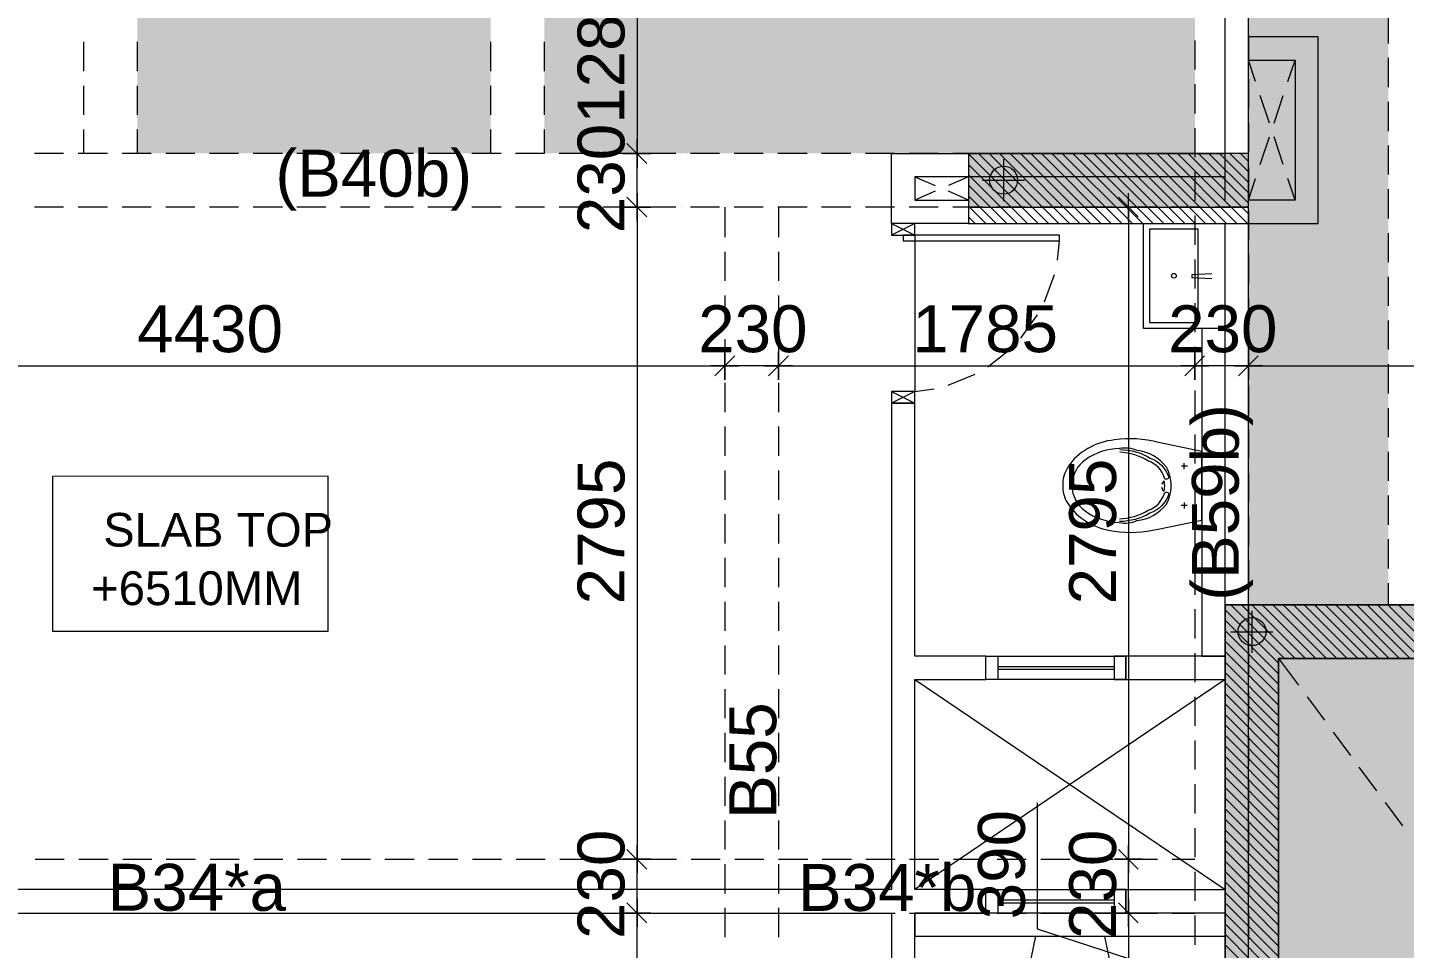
# Model space of a CAD drawing. Header units: millimetres. Extents: x -1303 to 98744, y -1303 to 90097.
# Drawn here: x 11474 to 17378, y 72455 to 76402 of the extents above; entities that cross this region are included whole.
import ezdxf

# ---------------------------------------------------------------- set-up
doc = ezdxf.new("R2010")
doc.units = ezdxf.units.MM
doc.layers.add('PDF_Geometry', color=7, linetype='Continuous')
doc.layers.add('PDF_Text', color=7, linetype='Continuous')
doc.layers.add('PDF_Solid Fills', color=192, linetype='Continuous', true_color=0xc2c0c0c0)
doc.styles.add('PDF ArialMT', font='arial.ttf')
doc.styles.add('PDF Swiss721BT-LightCondensed', font='arial.ttf')

msp = doc.modelspace()

# ---------------------------------------------------------------- hatches: boundary and pattern name
at = {"layer": 'PDF_Solid Fills', "true_color": 0x0000b2}
h = msp.add_hatch(color=33, dxfattribs=at)
h.paths.add_polyline_path([(15309.27507, 66332.73191), (15309.27507, 69457.67673), (13964.25597, 69457.67673), (13964.25597, 66262.74304), (14339.25034, 66262.74304), (14339.25034, 66332.73191)], flags=0)
h.paths.add_polyline_path([(16479.27862, 77147.7163), (16479.27862, 75862.70139), (13689.29439, 75862.70139), (13689.29439, 77147.7163)], flags=0)
h.paths.add_polyline_path([(13459.27165, 75862.70139), (13459.27165, 80442.69312), (11944.31663, 80442.69312), (11944.31663, 75862.70139)], flags=0)
h.paths.add_polyline_path([(15309.27507, 58577.69528), (15309.27507, 60477.71304), (14094.24695, 60477.71304), (14094.24695, 58577.69528)], flags=0)
h.paths.add_polyline_path([(16479.27862, 50817.74947), (16479.27862, 52102.68174), (13689.29439, 52102.68174), (13689.29439, 50817.74947)], flags=0)
h.paths.add_polyline_path([(13459.27165, 47522.69415), (13459.27165, 52102.68174), (11944.31663, 52102.68174), (11944.31663, 47522.69415)], flags=0)
at = {"layer": 'PDF_Solid Fills'}
h = msp.add_hatch(color=256, dxfattribs=at)
h.paths.add_polyline_path([(19189.29033, 70777.7336), (19189.29033, 71977.6974), (18829.27557, 71977.6974), (18829.27557, 70777.7336)], flags=0)
h.paths.add_polyline_path([(16839.29338, 70777.7336), (16839.29338, 71977.6974), (16479.27862, 71977.6974), (16479.27862, 70777.7336)], flags=0)
h.paths.add_polyline_path([(16839.29338, 71977.6974), (16839.29338, 73697.71191), (18829.27557, 73697.71191), (18829.27557, 71977.6974), (19059.29832, 71977.6974), (19059.29832, 73927.73258), (16609.27064, 73927.73258), (16609.27064, 71977.6974)], flags=0)

# ---------------------------------------------------------------- linework, layer by layer
at = {"layer": 'PDF_Geometry', "color": 9, "lineweight": 0, "true_color": 0xc0c0c0}
for points in [[(16709.0493, 57187.39747), (16709.0493, 80672.11875), (7794.16426, 80672.11875)], [(16609.18593, 75662.04487), (16609.18593, 80572.25744), (7794.16426, 80572.25744), (7794.16426, 37392.52789), (7794.16426, 36622.39829), (8004.04512, 36622.39829), (7981.19553, 36706.18492)], [(16709.0493, 75562.18357), (17008.63735, 75562.18357), (17008.63735, 76361.93353), (16709.0493, 76361.93353)], [(16739.51472, 76169.82263), (16709.0493, 76262.07223), (16908.77398, 76262.07223), (16908.77398, 75662.04487), (16709.0493, 75662.04487), (16739.51472, 75755.13746)], [(16878.30855, 76169.82263), (16908.77398, 76262.07223)], [(16798.75546, 75992.10042), (16759.82708, 76110.58189)], [(16819.06782, 75992.10042), (16857.9962, 76110.58189)], [(16759.82708, 75814.3782), (16798.75546, 75932.85968)], [(16857.9962, 75814.3782), (16819.06782, 75932.85968)], [(15509.00079, 75562.18357), (15278.80862, 75562.18357), (15178.94524, 75562.18357), (15178.94524, 75862.61874), (16609.18593, 75862.61874)], [(16609.18593, 75761.90618), (15278.80862, 75761.90618), (15278.80862, 75662.04487), (15509.00079, 75662.04487), (15422.67898, 75700.12821)], [(15278.80862, 75761.90618), (15365.13042, 75724.6741)], [(15509.00079, 75761.90618), (15422.67898, 75724.6741)], [(16908.77398, 75662.04487), (16878.30855, 75755.13746)], [(15365.13042, 75700.12821), (15278.80862, 75662.04487)], [(11803.91534, 69556.8686), (16609.18593, 69556.8686), (16609.18593, 72606.91537), (16183.49849, 72606.91537), (16183.49849, 72707.62792), (16609.18593, 72707.62792), (16609.18593, 75562.18357)], [(15178.94524, 75562.18357), (15278.80862, 75512.24878), (15278.80862, 74841.98876), (15360.89894, 74853.83194)], [(15278.80862, 75562.18357), (15178.94524, 75512.24878)], [(16518.63264, 75111.9523), (16258.8201, 75111.9523), (16258.8201, 75562.18357), (16518.63264, 75562.18357)], [(15890.6802, 75404.77577), (15899.14316, 75487.71115)], [(15834.82485, 75226.2023), (15877.13966, 75343.84078)], [(16551.63737, 75346.37802), (16466.16269, 75342.14654), (16466.16269, 75330.29508), (16551.63737, 75326.0636)], [(15732.4232, 75070.48875), (15805.20448, 75171.19304)], [(16609.18593, 75111.9523), (16508.4775, 75111.9523), (16508.4775, 73707.10051), (16609.18593, 73707.10051), (16183.49849, 73707.10051), (16183.49849, 73607.2392), (16609.18593, 73607.2392), (15278.80862, 72707.62792)], [(15591.09111, 74947.77579), (15689.26231, 75024.78544)], [(15420.98577, 74869.06362), (15536.92898, 74916.46117)], [(15278.80862, 74841.98876), (15178.94524, 74792.05397), (15178.94524, 72707.62792), (10703.73019, 72707.62792)], [(15178.94524, 74841.98876), (15278.80862, 74792.05397)], [(10703.73019, 72606.91537), (10703.73019, 72837.1096), (9804.11789, 72837.1096), (9804.11789, 72606.91537), (15178.94524, 72606.91537), (15178.94524, 71007.41543), (15278.80862, 71007.41543), (15278.80862, 72606.91537), (15583.47527, 72606.91537), (15583.47527, 72707.62792), (15278.80862, 72707.62792), (15278.80862, 73607.2392), (15583.47527, 73607.2392), (15583.47527, 73707.10051), (15278.80862, 73707.10051), (15278.80862, 74792.05397), (15178.94524, 74792.05397)], [(16447.54251, 74522.08215), (16421.30857, 74522.08215)], [(16434.00302, 74508.54472), (16434.00302, 74534.77659)], [(16335.83182, 74431.53507), (16342.60261, 74417.14637), (16347.68121, 74415.45213), (16350.21844, 74437.45252), (16347.68121, 74459.46119), (16335.83182, 74444.22951)], [(15912.68369, 74439.99803), (15912.68369, 74439.99803)], [(15912.68369, 74439.99803), (15912.68369, 74439.99803)], [(15951.61415, 74439.99803), (15951.61415, 74439.99803)], [(15951.61415, 74438.30378), (15951.61415, 74438.30378)], [(16350.21844, 74437.45252), (16350.21844, 74437.45252)], [(16377.30158, 74437.45252), (16377.30158, 74437.45252)], [(16377.30158, 74437.45252), (16377.30158, 74437.45252)], [(16446.69746, 74352.8229), (16420.46145, 74352.8229)], [(16434.00302, 74365.51734), (16433.15589, 74340.12845)], [(16709.0493, 72707.62792), (16709.0493, 73707.10051)], [(16838.53304, 73696.94329), (16923.16267, 73583.54455)], [(15634.25305, 73663.09144), (16133.56784, 73663.09144)], [(15634.25305, 73651.24826), (16133.56784, 73651.24826)], [(15278.80862, 73607.2392), (16609.18593, 72707.62792)], [(16960.39888, 73532.76678), (17034.87336, 73432.90548)], [(17072.10957, 73382.1277), (17146.58405, 73281.41514)], [(17182.97521, 73231.48035), (17257.44969, 73130.77605)], [(17294.6859, 73080.84127), (17369.16039, 72980.13698)], [(15634.25305, 72663.61887), (16133.56784, 72663.61887)], [(15634.25305, 72650.92442), (16133.56784, 72650.92442)], [(16609.18593, 72606.91537), (15278.80862, 72606.91537), (15278.80862, 72507.05406), (16609.18593, 72507.05406)]]:
    msp.add_lwpolyline(points, dxfattribs=at)
at = {"layer": 'PDF_Geometry', "color": 122, "lineweight": 0, "true_color": 0x00b88a}
for points in [[(14087.22307, 77107.51723), (14087.22307, 77126.98866), (14087.22307, 75882.0819), (14087.22307, 75902.39631)], [(14087.22307, 75632.42451), (14087.22307, 75862.61874)], [(16194.50076, 75572.34077), (16194.50076, 75692.5165)], [(16236.81557, 75590.10969), (16152.18595, 75674.73932)], [(14087.22307, 75592.64692), (14087.22307, 75612.11835), (14087.22307, 72857.42402), (14087.22307, 72876.88718)], [(16134.4129, 75632.42451), (16254.58862, 75632.42451)], [(16194.50076, 75612.11835), (16194.50076, 72857.42402), (16194.50076, 72876.88718)], [(10074.0866, 74952.00727), (10053.77528, 74952.00727), (14443.51359, 74952.00727), (14424.04939, 74952.00727)], [(14694.01707, 74952.00727), (14463.8249, 74952.00727)], [(14733.79361, 74952.00727), (14713.4823, 74952.00727), (16458.54478, 74952.00727), (16439.07955, 74952.00727)], [(16709.0493, 74952.00727), (16478.85713, 74952.00727)], [(16748.82481, 74952.00727), (16728.51453, 74952.00727), (18939.03995, 74952.00727), (18918.7276, 74952.00727)], [(15803.5123, 73079.14702), (15803.5123, 72538.36867), (16194.50076, 72412.26723)], [(14087.22307, 72606.91537), (14087.22307, 72837.1096)], [(16194.50076, 72606.91537), (16194.50076, 72837.1096)], [(14087.22307, 69707.50767), (14087.22307, 72587.4522), (14087.22307, 72567.13778)], [(16194.50076, 72567.13778), (16194.50076, 72587.4522), (16194.50076, 72237.08224), (16194.50076, 72257.39666)]]:
    msp.add_lwpolyline(points, dxfattribs=at)
at = {"layer": 'PDF_Geometry', "lineweight": 0}
for points in [[(17309.07252, 76333.15615), (17309.07252, 76458.41462)], [(17309.07252, 76146.12799), (17309.07252, 76271.37818)], [(17309.07252, 75958.24857), (17309.07252, 76083.49875)], [(17309.07252, 75771.22039), (17309.07252, 75895.6276)], [(14087.22307, 75862.61874), (14087.22307, 75862.61874)], [(14087.22307, 75862.61874), (14087.22307, 75862.61874)], [(14150.69529, 75862.61874), (14150.69529, 75862.61874)], [(14150.69529, 75862.61874), (14150.69529, 75862.61874)], [(14212.47533, 75862.61874), (14212.47533, 75862.61874)], [(14212.47533, 75862.61874), (14212.47533, 75862.61874)], [(14275.10042, 75862.61874), (14275.10042, 75862.61874)], [(14275.10042, 75862.61874), (14275.10042, 75862.61874)], [(14337.72656, 75862.61874), (14337.72656, 75862.61874)], [(14337.72656, 75862.61874), (14337.72656, 75862.61874)], [(14400.35268, 75862.61874), (14400.35268, 75862.61874)], [(14400.35268, 75862.61874), (14400.35268, 75862.61874)], [(14463.8249, 75862.61874), (14463.8249, 75862.61874)], [(14463.8249, 75862.61874), (14463.8249, 75862.61874)], [(15509.00079, 75860.0815), (15806.89666, 75562.18357)], [(15509.00079, 75815.22946), (15762.04357, 75562.18357)], [(15552.16169, 75862.61874), (15851.75077, 75562.18357)], [(15597.0158, 75862.61874), (15896.60489, 75562.18357)], [(15641.86889, 75862.61874), (15941.45797, 75562.18357)], [(15686.723, 75862.61874), (15986.31208, 75562.18357)], [(15731.57712, 75862.61874), (16031.16517, 75562.18357)], [(15776.4302, 75862.61874), (16076.01928, 75562.18357)], [(15821.28431, 75862.61874), (16120.8734, 75562.18357)], [(15866.13739, 75862.61874), (16166.57257, 75562.18357)], [(15910.99151, 75862.61874), (16211.42668, 75562.18357)], [(15955.84563, 75862.61874), (16256.2808, 75562.18357)], [(16000.69871, 75862.61874), (16301.13492, 75562.18357)], [(16045.55179, 75862.61874), (16345.98696, 75562.18357)], [(16090.4059, 75862.61874), (16390.84108, 75562.18357)], [(16135.26002, 75862.61874), (16435.69519, 75562.18357)], [(16180.11414, 75862.61874), (16480.54931, 75562.18357)], [(16224.96825, 75862.61874), (16525.40343, 75562.18357)], [(16270.66742, 75862.61874), (16570.25547, 75562.18357)], [(16315.52154, 75862.61874), (16615.10959, 75562.18357)], [(16360.37566, 75862.61874), (16659.9637, 75562.18357)], [(16405.2277, 75862.61874), (16704.81782, 75562.18357)], [(16450.08182, 75862.61874), (16709.0493, 75603.65539)], [(16494.93593, 75862.61874), (16709.0493, 75648.50744)], [(16539.79005, 75862.61874), (16709.0493, 75693.35949)], [(16584.64417, 75862.61874), (16709.0493, 75738.21154)], [(16629.49621, 75862.61874), (16709.0493, 75783.06358)], [(16674.35033, 75862.61874), (16709.0493, 75827.9239)], [(15509.00079, 75770.36914), (15717.18946, 75562.18357)], [(15509.00079, 75725.51709), (15672.33638, 75562.18357)], [(17309.07252, 75583.34097), (17309.07252, 75708.59117)], [(15509.00079, 75680.66504), (15627.48226, 75562.18357)], [(15509.00079, 75635.81299), (15582.62815, 75562.18357)], [(14087.22307, 75632.42451), (14087.22307, 75632.42451)], [(14087.22307, 75632.42451), (14087.22307, 75632.42451)], [(14150.69529, 75632.42451), (14150.69529, 75632.42451)], [(14150.69529, 75632.42451), (14150.69529, 75632.42451)], [(14212.47533, 75632.42451), (14212.47533, 75632.42451)], [(14212.47533, 75632.42451), (14212.47533, 75632.42451)], [(14275.10042, 75632.42451), (14275.10042, 75632.42451)], [(14275.10042, 75632.42451), (14275.10042, 75632.42451)], [(14337.72656, 75632.42451), (14337.72656, 75632.42451)], [(14337.72656, 75632.42451), (14337.72656, 75632.42451)], [(14400.35268, 75632.42451), (14400.35268, 75632.42451)], [(14400.35268, 75632.42451), (14400.35268, 75632.42451)], [(14463.8249, 75632.42451), (14463.8249, 75632.42451)], [(14463.8249, 75632.42451), (14463.8249, 75632.42451)], [(14463.8249, 75632.42451), (14463.8249, 75632.42451)], [(14463.8249, 75632.42451), (14463.8249, 75632.42451)], [(14694.01707, 75632.42451), (14694.01707, 75632.42451)], [(14694.01707, 75632.42451), (14694.01707, 75632.42451)], [(15509.00079, 75632.42451), (15509.00079, 75632.42451)], [(15509.00079, 75590.96095), (15537.77506, 75562.18357)], [(15602.09338, 75632.42451), (15602.09338, 75632.42451)], [(15663.87342, 75632.42451), (15663.87342, 75632.42451)], [(15726.49851, 75632.42451), (15726.49851, 75632.42451)], [(15789.12465, 75632.42451), (15789.12465, 75632.42451)], [(15851.75077, 75632.42451), (15851.75077, 75632.42451)], [(15914.3769, 75632.42451), (15914.3769, 75632.42451)], [(15977.00303, 75632.42451), (15977.00303, 75632.42451)], [(16039.62813, 75632.42451), (16039.62813, 75632.42451)], [(16101.40817, 75632.42451), (16101.40817, 75632.42451)], [(16194.50076, 75632.42451), (16194.50076, 75632.42451)], [(14463.8249, 75541.86915), (14463.8249, 75541.86915)], [(14463.8249, 75541.86915), (14463.8249, 75541.86915)], [(14694.01707, 75541.86915), (14694.01707, 75541.86915)], [(14694.01707, 75541.86915), (14694.01707, 75541.86915)], [(16478.85713, 75562.18357), (16478.85713, 75562.18357)], [(16478.85713, 75562.18357), (16478.85713, 75562.18357)], [(16709.0493, 75562.18357), (16709.0493, 75562.18357)], [(16709.0493, 75562.18357), (16709.0493, 75562.18357)], [(17309.07252, 75396.31281), (17309.07252, 75520.71174)], [(14463.8249, 75480.09118), (14463.8249, 75480.09118)], [(14463.8249, 75480.09118), (14463.8249, 75480.09118)], [(14694.01707, 75480.09118), (14694.01707, 75480.09118)], [(14694.01707, 75480.09118), (14694.01707, 75480.09118)], [(16478.85713, 75475.8597), (16478.85713, 75475.8597)], [(16478.85713, 75475.8597), (16478.85713, 75475.8597)], [(16709.0493, 75475.8597), (16709.0493, 75475.8597)], [(16709.0493, 75475.8597), (16709.0493, 75475.8597)], [(14463.8249, 75417.47021), (14463.8249, 75417.47021)], [(14463.8249, 75417.47021), (14463.8249, 75417.47021)], [(14694.01707, 75417.47021), (14694.01707, 75417.47021)], [(14694.01707, 75417.47021), (14694.01707, 75417.47021)], [(16478.85713, 75413.23873), (16478.85713, 75413.23873)], [(16478.85713, 75413.23873), (16478.85713, 75413.23873)], [(16709.0493, 75413.23873), (16709.0493, 75413.23873)], [(16709.0493, 75413.23873), (16709.0493, 75413.23873)], [(14463.8249, 75354.84098), (14463.8249, 75354.84098)], [(14463.8249, 75354.84098), (14463.8249, 75354.84098)], [(14694.01707, 75354.84098), (14694.01707, 75354.84098)], [(14694.01707, 75354.84098), (14694.01707, 75354.84098)], [(16478.85713, 75350.6095), (16478.85713, 75350.6095)], [(16478.85713, 75350.6095), (16478.85713, 75350.6095)], [(16709.0493, 75350.6095), (16709.0493, 75350.6095)], [(16709.0493, 75350.6095), (16709.0493, 75350.6095)], [(14463.8249, 75292.21175), (14463.8249, 75292.21175)], [(14463.8249, 75292.21175), (14463.8249, 75292.21175)], [(14694.01707, 75292.21175), (14694.01707, 75292.21175)], [(14694.01707, 75292.21175), (14694.01707, 75292.21175)], [(16478.85713, 75288.83152), (16478.85713, 75288.83152)], [(16478.85713, 75288.83152), (16478.85713, 75288.83152)], [(16709.0493, 75288.83152), (16709.0493, 75288.83152)], [(16709.0493, 75288.83152), (16709.0493, 75288.83152)], [(17309.07252, 75208.43338), (17309.07252, 75333.68358)], [(14463.8249, 75229.59079), (14463.8249, 75229.59079)], [(14463.8249, 75229.59079), (14463.8249, 75229.59079)], [(14694.01707, 75229.59079), (14694.01707, 75229.59079)], [(14694.01707, 75229.59079), (14694.01707, 75229.59079)], [(16478.85713, 75226.2023), (16478.85713, 75226.2023)], [(16478.85713, 75226.2023), (16478.85713, 75226.2023)], [(16709.0493, 75226.2023), (16709.0493, 75226.2023)], [(16709.0493, 75226.2023), (16709.0493, 75226.2023)], [(14463.8249, 75166.96156), (14463.8249, 75166.96156)], [(14463.8249, 75166.96156), (14463.8249, 75166.96156)], [(14694.01707, 75166.96156), (14694.01707, 75166.96156)], [(14694.01707, 75166.96156), (14694.01707, 75166.96156)], [(16478.85713, 75163.58134), (16478.85713, 75163.58134)], [(16478.85713, 75163.58134), (16478.85713, 75163.58134)], [(16709.0493, 75163.58134), (16709.0493, 75163.58134)], [(16709.0493, 75163.58134), (16709.0493, 75163.58134)], [(14463.8249, 75105.18358), (14463.8249, 75105.18358)], [(14463.8249, 75105.18358), (14463.8249, 75105.18358)], [(14694.01707, 75105.18358), (14694.01707, 75105.18358)], [(14694.01707, 75105.18358), (14694.01707, 75105.18358)], [(17309.07252, 75021.39695), (17309.07252, 75145.80415)], [(14463.8249, 75042.55435), (14463.8249, 75042.55435)], [(14463.8249, 75042.55435), (14463.8249, 75042.55435)], [(14694.01707, 75042.55435), (14694.01707, 75042.55435)], [(14694.01707, 75042.55435), (14694.01707, 75042.55435)], [(16478.85713, 75100.9521), (16478.85713, 75100.9521)], [(16478.85713, 75100.9521), (16478.85713, 75100.9521)], [(16709.0493, 75100.9521), (16709.0493, 75100.9521)], [(16709.0493, 75100.9521), (16709.0493, 75100.9521)], [(16478.85713, 75038.32287), (16478.85713, 75038.32287)], [(16478.85713, 75038.32287), (16478.85713, 75038.32287)], [(16709.0493, 75038.32287), (16709.0493, 75038.32287)], [(16709.0493, 75038.32287), (16709.0493, 75038.32287)], [(14463.8249, 74952.00727), (14463.8249, 74952.00727)], [(14463.8249, 74952.00727), (14463.8249, 74952.00727)], [(14694.01707, 74952.00727), (14694.01707, 74952.00727)], [(14694.01707, 74952.00727), (14694.01707, 74952.00727)], [(16478.85713, 74952.00727), (16478.85713, 74952.00727)], [(16478.85713, 74952.00727), (16478.85713, 74952.00727)], [(16709.0493, 74952.00727), (16709.0493, 74952.00727)], [(16709.0493, 74952.00727), (16709.0493, 74952.00727)], [(17309.07252, 74833.52579), (17309.07252, 74958.77598)], [(17309.07252, 74645.64636), (17309.07252, 74770.89656)], [(17309.07252, 74458.60993), (17309.07252, 74583.8684)], [(17309.07252, 74270.73878), (17309.07252, 74395.98897)], [(17309.07252, 74083.70235), (17309.07252, 74208.95253)], [(17309.07252, 73927.13754), (17309.07252, 74021.08138)], [(16633.72769, 73927.13754), (16863.92193, 73696.94329)], [(16678.58181, 73927.13754), (16908.77398, 73696.94329)], [(16723.43592, 73927.13754), (16953.62809, 73696.94329)], [(16768.29004, 73927.13754), (16998.48221, 73696.94329)], [(16813.14416, 73927.13754), (17043.33633, 73696.94329)], [(16857.9962, 73927.13754), (17088.19044, 73696.94329)], [(16902.85032, 73927.13754), (17133.04248, 73696.94329)], [(16947.70443, 73927.13754), (17177.8966, 73696.94329)], [(16992.55855, 73927.13754), (17222.75072, 73696.94329)], [(17037.41267, 73927.13754), (17267.60483, 73696.94329)], [(17083.11183, 73927.13754), (17312.45895, 73696.94329)], [(17127.96595, 73927.13754), (17357.31099, 73696.94329)], [(17172.82007, 73927.13754), (17402.16511, 73696.94329)], [(17217.67211, 73927.13754), (17447.01923, 73696.94329)], [(17262.52623, 73927.13754), (17492.7184, 73696.94329)], [(17307.38034, 73927.13754), (17537.57251, 73696.94329)], [(17309.07252, 73927.13754), (17309.07252, 73927.13754)], [(17352.23446, 73927.13754), (17582.42663, 73696.94329)], [(16609.18593, 73906.83139), (16838.53304, 73677.48014)], [(16609.18593, 73861.97107), (16838.53304, 73632.62809)], [(16609.18593, 73817.11902), (16838.53304, 73587.77604)], [(16609.18593, 73772.26697), (16838.53304, 73542.92399)], [(16609.18593, 73727.41492), (16838.53304, 73498.06367)], [(16609.18593, 73682.56288), (16838.53304, 73452.36863)], [(16609.18593, 73637.70256), (16838.53304, 73407.51659)], [(16609.18593, 73592.85051), (16838.53304, 73362.65627)], [(16609.18593, 73547.99846), (16838.53304, 73317.80423)], [(16609.18593, 73503.14641), (16838.53304, 73272.95218)], [(16609.18593, 73458.29437), (16838.53304, 73228.10012)], [(16609.18593, 73413.43405), (16838.53304, 73183.24808)], [(16609.18593, 73368.582), (16838.53304, 73138.38776)], [(16609.18593, 73323.72995), (16838.53304, 73093.53572)], [(16609.18593, 73278.8779), (16838.53304, 73048.68367)], [(16609.18593, 73234.02586), (16838.53304, 73003.83162)], [(16609.18593, 73189.16554), (16838.53304, 72958.97957)], [(16609.18593, 73144.31349), (16838.53304, 72914.11925)], [(16609.18593, 73098.61846), (16838.53304, 72869.26721)], [(16609.18593, 73053.75814), (16838.53304, 72824.41516)], [(16609.18593, 73008.90609), (16838.53304, 72779.56311)], [(16609.18593, 72964.05404), (16838.53304, 72734.71106)], [(16609.18593, 72919.20199), (16838.53304, 72689.00776)], [(16609.18593, 72874.34995), (16838.53304, 72644.1557)], [(14087.22307, 72837.1096), (14087.22307, 72837.1096)], [(14087.22307, 72837.1096), (14087.22307, 72837.1096)], [(14150.69529, 72837.1096), (14150.69529, 72837.1096)], [(14150.69529, 72837.1096), (14150.69529, 72837.1096)], [(14212.47533, 72837.1096), (14212.47533, 72837.1096)], [(14212.47533, 72837.1096), (14212.47533, 72837.1096)], [(14275.10042, 72837.1096), (14275.10042, 72837.1096)], [(14275.10042, 72837.1096), (14275.10042, 72837.1096)], [(14337.72656, 72837.1096), (14337.72656, 72837.1096)], [(14337.72656, 72837.1096), (14337.72656, 72837.1096)], [(14400.35268, 72837.1096), (14400.35268, 72837.1096)], [(14400.35268, 72837.1096), (14400.35268, 72837.1096)], [(14463.8249, 72837.1096), (14463.8249, 72837.1096)], [(14463.8249, 72837.1096), (14463.8249, 72837.1096)], [(16194.50076, 72837.1096), (16194.50076, 72837.1096)], [(16194.50076, 72837.1096), (16194.50076, 72837.1096)], [(16274.05178, 72837.1096), (16274.05178, 72837.1096)], [(16274.05178, 72837.1096), (16274.05178, 72837.1096)], [(16336.67895, 72837.1096), (16336.67895, 72837.1096)], [(16336.67895, 72837.1096), (16336.67895, 72837.1096)], [(16399.30404, 72837.1096), (16399.30404, 72837.1096)], [(16399.30404, 72837.1096), (16399.30404, 72837.1096)], [(16478.85713, 72837.1096), (16478.85713, 72837.1096)], [(16478.85713, 72837.1096), (16478.85713, 72837.1096)], [(16609.18593, 72829.48963), (16838.53304, 72599.30366)], [(16609.18593, 72784.63758), (16838.53304, 72554.44334)], [(16609.18593, 72739.78553), (16838.53304, 72509.5913)], [(16609.18593, 72694.93348), (16838.53304, 72464.73925)], [(16609.18593, 72650.08144), (16838.53304, 72419.88719)], [(14087.22307, 72606.91537), (14087.22307, 72606.91537)], [(14087.22307, 72606.91537), (14087.22307, 72606.91537)], [(14150.69529, 72606.91537), (14150.69529, 72606.91537)], [(14150.69529, 72606.91537), (14150.69529, 72606.91537)], [(14212.47533, 72606.91537), (14212.47533, 72606.91537)], [(14212.47533, 72606.91537), (14212.47533, 72606.91537)], [(14275.10042, 72606.91537), (14275.10042, 72606.91537)], [(14275.10042, 72606.91537), (14275.10042, 72606.91537)], [(14337.72656, 72606.91537), (14337.72656, 72606.91537)], [(14338.57264, 72606.91537), (14338.57264, 72606.91537)], [(14400.35268, 72606.91537), (14400.35268, 72606.91537)], [(14463.8249, 72606.91537), (14463.8249, 72606.91537)], [(16194.50076, 72606.91537), (16194.50076, 72606.91537)], [(16194.50076, 72606.91537), (16194.50076, 72606.91537)], [(16274.05178, 72606.91537), (16274.05178, 72606.91537)], [(16274.05178, 72606.91537), (16274.05178, 72606.91537)], [(16336.67895, 72606.91537), (16336.67895, 72606.91537)], [(16336.67895, 72606.91537), (16336.67895, 72606.91537)], [(16399.30404, 72606.91537), (16399.30404, 72606.91537)], [(16399.30404, 72606.91537), (16399.30404, 72606.91537)], [(16478.85713, 72606.91537), (16478.85713, 72606.91537)], [(16478.85713, 72606.91537), (16478.85713, 72606.91537)], [(16609.18593, 72605.22112), (16838.53304, 72375.03515)], [(16609.18593, 72560.36907), (16838.53304, 72330.17483)], [(16609.18593, 72515.51702), (16838.53304, 72285.32279)], [(16609.18593, 72470.66497), (16838.53304, 72240.47074)]]:
    msp.add_lwpolyline(points, dxfattribs=at)
at = {"layer": 'PDF_Geometry', "color": 157, "lineweight": 0, "true_color": 0x3f5f7f}
for points in [[(16478.85713, 76345.8506), (16478.85713, 76221.45166)], [(16709.0493, 76367.008), (16709.0493, 76242.60907)], [(11714.20814, 76339.93314), (11714.20814, 76214.67468)], [(11943.55422, 76339.93314), (11943.55422, 76214.67468)], [(13459.27165, 76339.93314), (13459.27165, 76214.67468)], [(13688.61773, 76339.93314), (13688.61773, 76214.67468)], [(16709.0493, 76179.97984), (16709.0493, 76054.72964)], [(11714.20814, 76152.05371), (11714.20814, 76027.64651)], [(11943.55422, 76152.05371), (11943.55422, 76027.64651)], [(13459.27165, 76152.05371), (13459.27165, 76027.64651)], [(13688.61773, 76152.05371), (13688.61773, 76027.64651)], [(16478.85713, 76158.82243), (16478.85713, 76033.57223)], [(16709.0493, 75992.10042), (16709.0493, 75867.69321)], [(11714.20814, 75965.01728), (11714.20814, 75862.61874)], [(11943.55422, 75965.01728), (11943.55422, 75862.61874)], [(13459.27165, 75965.01728), (13459.27165, 75862.61874)], [(13688.61773, 75965.01728), (13688.61773, 75862.61874)], [(16478.85713, 75970.94301), (16478.85713, 75845.69281)], [(11628.73242, 75862.61874), (11503.48016, 75862.61874)], [(11816.60978, 75862.61874), (11691.35855, 75862.61874)], [(12003.64208, 75862.61874), (11879.23591, 75862.61874)], [(12191.51944, 75862.61874), (12066.26718, 75862.61874)], [(12378.55071, 75862.61874), (12254.14556, 75862.61874)], [(12566.4291, 75862.61874), (12441.17684, 75862.61874)], [(12753.46036, 75862.61874), (12629.05419, 75862.61874)], [(12941.33772, 75862.61874), (12816.08649, 75862.61874)], [(13129.21611, 75862.61874), (13003.96385, 75862.61874)], [(13316.24737, 75862.61874), (13190.99512, 75862.61874)], [(13504.12474, 75862.61874), (13378.87351, 75862.61874)], [(13691.156, 75862.61874), (13566.75086, 75862.61874)], [(13879.03439, 75862.61874), (13753.78214, 75862.61874)], [(14066.06566, 75862.61874), (13941.66052, 75862.61874)], [(14253.94301, 75862.61874), (14128.69179, 75862.61874)], [(14440.97532, 75862.61874), (14316.56915, 75862.61874)], [(14628.85267, 75862.61874), (14503.60041, 75862.61874)], [(14816.73003, 75862.61874), (14691.4788, 75862.61874)], [(15003.76233, 75862.61874), (14878.51007, 75862.61874)], [(15191.63969, 75862.61874), (15066.38743, 75862.61874)], [(15378.67096, 75862.61874), (15254.26581, 75862.61874)], [(15566.54935, 75862.61874), (15441.29709, 75862.61874)], [(15753.58061, 75862.61874), (15629.17444, 75862.61874)], [(15941.45797, 75862.61874), (15816.20674, 75862.61874)], [(16128.48924, 75862.61874), (16004.0841, 75862.61874)], [(16316.36659, 75862.61874), (16191.1164, 75862.61874)], [(16504.24602, 75862.61874), (16378.99376, 75862.61874)], [(16709.0493, 75862.61874), (16566.02399, 75862.61874)], [(16478.85713, 75783.91484), (16478.85713, 75658.66465)], [(16709.0493, 75805.07224), (16709.0493, 75679.82206)], [(11628.73242, 75632.42451), (11503.48016, 75632.42451)], [(11816.60978, 75632.42451), (11691.35855, 75632.42451)], [(12003.64208, 75632.42451), (11879.23591, 75632.42451)], [(12191.51944, 75632.42451), (12066.26718, 75632.42451)], [(12378.55071, 75632.42451), (12254.14556, 75632.42451)], [(12566.4291, 75632.42451), (12441.17684, 75632.42451)], [(12753.46036, 75632.42451), (12629.05419, 75632.42451)], [(12941.33772, 75632.42451), (12816.08649, 75632.42451)], [(13129.21611, 75632.42451), (13003.96385, 75632.42451)], [(13316.24737, 75632.42451), (13190.99512, 75632.42451)], [(13504.12474, 75632.42451), (13378.87351, 75632.42451)], [(13691.156, 75632.42451), (13566.75086, 75632.42451)], [(13879.03439, 75632.42451), (13753.78214, 75632.42451)], [(14066.06566, 75632.42451), (13941.66052, 75632.42451)], [(14253.94301, 75632.42451), (14128.69179, 75632.42451)], [(14440.97532, 75632.42451), (14316.56915, 75632.42451)], [(14463.8249, 75632.42451), (14463.8249, 75503.78582)], [(14628.85267, 75632.42451), (14503.60041, 75632.42451)], [(14816.73003, 75632.42451), (14691.4788, 75632.42451)], [(14694.01707, 75632.42451), (14694.01707, 75503.78582)], [(15003.76233, 75632.42451), (14878.51007, 75632.42451)], [(15191.63969, 75632.42451), (15066.38743, 75632.42451)], [(15378.67096, 75632.42451), (15254.26581, 75632.42451)], [(15566.54935, 75632.42451), (15441.29709, 75632.42451)], [(15753.58061, 75632.42451), (15629.17444, 75632.42451)], [(15941.45797, 75632.42451), (15816.20674, 75632.42451)], [(16128.48924, 75632.42451), (16004.0841, 75632.42451)], [(16316.36659, 75632.42451), (16191.1164, 75632.42451)], [(16504.24602, 75632.42451), (16378.99376, 75632.42451)], [(16478.85713, 75596.03542), (16478.85713, 75470.78522)], [(16709.0493, 75632.42451), (16566.02399, 75632.42451)], [(16709.0493, 75617.19282), (16709.0493, 75491.94263)], [(14463.8249, 75441.16485), (14463.8249, 75315.91466)], [(14694.01707, 75441.16485), (14694.01707, 75315.91466)], [(16478.85713, 75408.156), (16478.85713, 75283.74879)], [(16709.0493, 75430.16466), (16709.0493, 75304.90619)], [(14463.8249, 75253.28543), (14463.8249, 75128.87823)], [(14694.01707, 75253.28543), (14694.01707, 75128.87823)], [(16478.85713, 75221.12782), (16478.85713, 75095.87763)], [(16709.0493, 75242.28523), (16709.0493, 75117.03504)], [(14463.8249, 75066.25727), (14463.8249, 74940.9988)], [(14694.01707, 75066.25727), (14694.01707, 74940.9988)], [(16709.0493, 75054.40581), (16709.0493, 74929.99861)], [(16478.85713, 75033.2484), (16478.85713, 74908.8412)], [(14463.8249, 74878.37784), (14463.8249, 74753.12765)], [(14694.01707, 74878.37784), (14694.01707, 74753.12765)], [(16709.0493, 74867.37764), (16709.0493, 74742.11918)], [(16478.85713, 74846.22024), (16478.85713, 74720.96177)], [(14463.8249, 74691.3414), (14463.8249, 74566.09122)], [(14694.01707, 74691.3414), (14694.01707, 74566.09122)], [(16478.85713, 74658.34081), (16478.85713, 74533.93361)], [(16709.0493, 74679.49821), (16709.0493, 74555.09101)], [(14463.8249, 74503.47025), (14463.8249, 74378.21179)], [(14694.01707, 74503.47025), (14694.01707, 74378.21179)], [(16478.85713, 74471.30437), (16478.85713, 74346.05419)], [(16709.0493, 74492.46178), (16709.0493, 74367.21159)], [(14463.8249, 74316.43382), (14463.8249, 74191.18362)], [(14694.01707, 74316.43382), (14694.01707, 74191.18362)], [(16478.85713, 74283.43322), (16478.85713, 74158.17476)], [(16709.0493, 74304.59063), (16709.0493, 74180.18342)], [(14463.8249, 74128.55439), (14463.8249, 74003.3042)], [(14694.01707, 74128.55439), (14694.01707, 74003.3042)], [(16709.0493, 74117.5542), (16709.0493, 73992.304)], [(16478.85713, 74096.39679), (16478.85713, 73971.14659)], [(14463.8249, 73940.68324), (14463.8249, 73816.27603)], [(14694.01707, 73940.68324), (14694.01707, 73816.27603)], [(16709.0493, 73929.67477), (16709.0493, 73804.42458)], [(16478.85713, 73908.51736), (16478.85713, 73783.26717)], [(14463.8249, 73753.6468), (14463.8249, 73628.39661)], [(14694.01707, 73753.6468), (14694.01707, 73628.39661)], [(16478.85713, 73720.64621), (16478.85713, 73596.239)], [(16709.0493, 73742.6466), (16709.0493, 73617.39641)], [(14463.8249, 73565.76737), (14463.8249, 73441.36844)], [(14694.01707, 73565.76737), (14694.01707, 73441.36844)], [(16478.85713, 73533.60977), (16478.85713, 73408.35958)], [(16709.0493, 73554.76718), (16709.0493, 73429.51698)], [(14463.8249, 73378.73921), (14463.8249, 73253.48901)], [(14694.01707, 73378.73921), (14694.01707, 73253.48901)], [(16478.85713, 73345.73035), (16478.85713, 73221.33141)], [(16709.0493, 73366.88775), (16709.0493, 73242.48882)], [(14463.8249, 73190.85979), (14463.8249, 73066.45258)], [(14694.01707, 73190.85979), (14694.01707, 73066.45258)], [(16478.85713, 73158.70218), (16478.85713, 73033.45198)], [(16709.0493, 73179.85959), (16709.0493, 73054.60939)], [(14463.8249, 73003.83162), (14463.8249, 72878.58143)], [(14694.01707, 73003.83162), (14694.01707, 72878.58143)], [(16709.0493, 72991.98017), (16709.0493, 72867.57296)], [(16478.85713, 72970.82276), (16478.85713, 72846.41555)], [(11506.01947, 72837.1096), (11631.27173, 72837.1096)], [(11693.89682, 72837.1096), (11819.14908, 72837.1096)], [(11881.77521, 72837.1096), (12006.18035, 72837.1096)], [(12068.80648, 72837.1096), (12194.05874, 72837.1096)], [(12256.68384, 72837.1096), (12381.09, 72837.1096)], [(12443.71614, 72837.1096), (12568.96737, 72837.1096)], [(12631.59349, 72837.1096), (12755.99863, 72837.1096)], [(12818.62477, 72837.1096), (12943.87702, 72837.1096)], [(13006.50315, 72837.1096), (13131.75438, 72837.1096)], [(13193.53442, 72837.1096), (13318.78565, 72837.1096)], [(13381.41178, 72837.1096), (13506.66403, 72837.1096)], [(13568.44304, 72837.1096), (13693.6953, 72837.1096)], [(13756.32143, 72837.1096), (13881.57266, 72837.1096)], [(13944.19879, 72837.1096), (14068.60496, 72837.1096)], [(14131.23006, 72837.1096), (14256.48232, 72837.1096)], [(14319.10844, 72837.1096), (14443.51359, 72837.1096)], [(14463.8249, 72815.95219), (14463.8249, 72690.702)], [(14506.13972, 72837.1096), (14631.39198, 72837.1096)], [(14694.01707, 72837.1096), (14819.26933, 72837.1096)], [(14694.01707, 72815.95219), (14694.01707, 72690.702)], [(14881.04937, 72837.1096), (15006.3006, 72837.1096)], [(15068.92673, 72837.1096), (15194.17899, 72837.1096)], [(15255.958, 72837.1096), (15381.21025, 72837.1096)], [(15443.83639, 72837.1096), (15569.08762, 72837.1096)], [(15631.71374, 72837.1096), (15756.11888, 72837.1096)], [(15818.74502, 72837.1096), (15943.99727, 72837.1096)], [(16006.6234, 72837.1096), (16131.02854, 72837.1096)], [(16193.65363, 72837.1096), (16318.9059, 72837.1096)], [(16381.53306, 72837.1096), (16478.85713, 72837.1096)], [(16709.0493, 72804.95199), (16709.0493, 72679.70181)], [(16478.85713, 72783.79459), (16478.85713, 72658.5444)], [(14463.8249, 72628.92403), (14463.8249, 72503.66556)], [(14694.01707, 72628.92403), (14694.01707, 72503.66556)], [(11506.01947, 72606.91537), (11631.27173, 72606.91537)], [(11693.89682, 72606.91537), (11819.14908, 72606.91537)], [(11881.77521, 72606.91537), (12006.18035, 72606.91537)], [(12068.80648, 72606.91537), (12194.05874, 72606.91537)], [(12256.68384, 72606.91537), (12381.09, 72606.91537)], [(12443.71614, 72606.91537), (12568.96737, 72606.91537)], [(12631.59349, 72606.91537), (12755.99863, 72606.91537)], [(12818.62477, 72606.91537), (12943.87702, 72606.91537)], [(13006.50315, 72606.91537), (13131.75438, 72606.91537)], [(13193.53442, 72606.91537), (13318.78565, 72606.91537)], [(13381.41178, 72606.91537), (13506.66403, 72606.91537)], [(13568.44304, 72606.91537), (13693.6953, 72606.91537)], [(13756.32143, 72606.91537), (13881.57266, 72606.91537)], [(13944.19879, 72606.91537), (14068.60496, 72606.91537)], [(14131.23006, 72606.91537), (14256.48232, 72606.91537)], [(14319.10844, 72606.91537), (14443.51359, 72606.91537)], [(14506.13972, 72606.91537), (14631.39198, 72606.91537)], [(14694.01707, 72606.91537), (14819.26933, 72606.91537)], [(14881.04937, 72606.91537), (15006.3006, 72606.91537)], [(15068.92673, 72606.91537), (15194.17899, 72606.91537)], [(15255.958, 72606.91537), (15381.21025, 72606.91537)], [(15443.83639, 72606.91537), (15569.08762, 72606.91537)], [(15631.71374, 72606.91537), (15756.11888, 72606.91537)], [(15818.74502, 72606.91537), (15943.99727, 72606.91537)], [(16006.6234, 72606.91537), (16131.02854, 72606.91537)], [(16193.65363, 72606.91537), (16318.9059, 72606.91537)], [(16381.53306, 72606.91537), (16478.85713, 72606.91537)], [(16478.85713, 72595.91517), (16478.85713, 72470.66497)], [(16709.0493, 72617.07257), (16709.0493, 72492.66537)]]:
    msp.add_lwpolyline(points, dxfattribs=at)
at = {"layer": 'PDF_Geometry', "color": 122, "lineweight": 0, "true_color": 0x00b88a}
for points in [[(14129.53788, 75819.46094), (14044.06216, 75904.93355)], [(14087.22307, 75802.53501), (14087.22307, 75922.70246)], [(14027.13623, 75862.61874), (14146.4638, 75862.61874)], [(14087.22307, 75692.5165), (14087.22307, 75572.34077)], [(14044.06216, 75674.73932), (14129.53788, 75590.10969)], [(14146.4638, 75632.42451), (14027.13623, 75632.42451)], [(14506.13972, 74994.32208), (14421.51009, 74909.69246)], [(14463.8249, 74891.91528), (14463.8249, 75012.091)], [(14651.70226, 74909.69246), (14736.33188, 74994.32208)], [(14694.01707, 75012.091), (14694.01707, 74891.91528)], [(16521.17195, 74994.32208), (16436.54232, 74909.69246)], [(16478.85713, 74891.91528), (16478.85713, 75012.091)], [(16666.73449, 74909.69246), (16751.36411, 74994.32208)], [(16709.0493, 75012.091), (16709.0493, 74891.91528)], [(14523.91173, 74952.00727), (14403.73807, 74952.00727)], [(14633.93025, 74952.00727), (14754.10494, 74952.00727)], [(16538.94292, 74952.00727), (16418.76927, 74952.00727)], [(16648.96144, 74952.00727), (16769.13509, 74952.00727)], [(14129.53788, 72794.79479), (14044.06216, 72879.42441)], [(14087.22307, 72777.02588), (14087.22307, 72897.19333)], [(16236.81557, 72794.79479), (16152.18595, 72879.42441)], [(16194.50076, 72777.02588), (16194.50076, 72897.19333)], [(14027.13623, 72837.1096), (14146.4638, 72837.1096)], [(16134.4129, 72837.1096), (16254.58862, 72837.1096)], [(14044.06216, 72650.08144), (14129.53788, 72564.60055)], [(14087.22307, 72667.00736), (14087.22307, 72547.67463)], [(16152.18595, 72650.08144), (16236.81557, 72564.60055)], [(16194.50076, 72667.00736), (16194.50076, 72547.67463)], [(14146.4638, 72606.91537), (14027.13623, 72606.91537)], [(16254.58862, 72606.91537), (16134.4129, 72606.91537)]]:
    msp.add_lwpolyline(points, close=True, dxfattribs=at)
at = {"layer": 'PDF_Geometry', "color": 5, "lineweight": 0}
for points in [[(15509.00079, 75562.18357), (16709.04891, 75562.18357), (16709.04891, 75862.61874), (15509.00079, 75862.61874)], [(15509.00079, 75632.42451), (16709.04891, 75632.42451), (16709.04891, 75862.6171), (15509.00079, 75862.6171)], [(19059.21361, 71977.27591), (19059.21361, 73927.13754), (16609.18593, 73927.13754), (16609.18593, 71977.27591), (16609.18593, 73927.13754), (19059.21361, 73927.13754)], [(16838.53304, 71977.27591), (16838.53304, 73696.94329), (18829.02144, 73696.94329), (18829.02144, 71977.27591), (18829.02144, 73696.94329), (16838.53304, 73696.94329)]]:
    msp.add_lwpolyline(points, close=True, dxfattribs=at)
at = {"layer": 'PDF_Geometry', "color": 20, "lineweight": 0, "true_color": 0xff4405}
for points in [[(15658.79481, 75837.22985), (15658.79481, 75656.9704)], [(15569.08762, 75747.52576), (15748.50304, 75747.52576)], [(16723.43592, 73902.5999), (16723.43592, 73722.33218)], [(16633.72769, 73812.04455), (16813.98921, 73812.04455)]]:
    msp.add_lwpolyline(points, dxfattribs=at)
at = {"layer": 'PDF_Geometry', "color": 9, "lineweight": 0, "true_color": 0xc0c0c0}
for points in [[(15178.94524, 75512.24878), (15278.8082, 75512.24878), (15278.8082, 75562.18026), (15178.94524, 75562.18026)], [(16284.20899, 75137.34119), (16494.09046, 75137.34119), (16494.09046, 75537.63932), (16284.20899, 75537.63932)], [(15228.87693, 75487.71115), (15899.14354, 75487.71115), (15899.14354, 75512.25374), (15228.87693, 75512.25374)], [(15178.94524, 74792.05397), (15278.8082, 74792.05397), (15278.8082, 74841.98545), (15178.94524, 74841.98545)], [(15583.47527, 73707.10051), (16183.49849, 73707.10051), (16183.49849, 73607.2392), (15583.47527, 73607.2392), (15583.47527, 73707.10051), (15634.25305, 73707.10051), (15634.25305, 73607.2392), (15583.47527, 73607.2392)], [(16133.56784, 73607.2392), (16183.49932, 73607.2392), (16183.49932, 73707.10216), (16133.56784, 73707.10216)], [(15583.47527, 72707.62792), (16183.49849, 72707.62792), (16183.49849, 72606.91537), (15583.47527, 72606.91537), (15583.47527, 72707.62792), (15634.25305, 72707.62792), (15634.25305, 72606.91537), (15583.47527, 72606.91537)], [(16133.56784, 72606.91537), (16183.49932, 72606.91537), (16183.49932, 72707.62462), (16133.56784, 72707.62462)]]:
    msp.add_lwpolyline(points, close=True, dxfattribs=at)
for points in [[(15913.10725, 74440.16332, 0.1566860259), (15932.99501, 74365.09585, 0.1341064148), (16019.31785, 74282.16047, 0.1104620079), (16133.05957, 74243.99449, 0.1008423335), (16321.4452, 74252.1186), (16508.4775, 74290.20193), (16508.4775, 74584.71138), (16323.13738, 74623.6377, 0.1005629388), (16134.78894, 74634.41476, 0.1103300581), (16020.73316, 74597.27359, 0.1343957895), (15933.65928, 74515.05723, 0.1571891748)], [(15946.74733, 71911.5805, -0.1571387621), (15871.69431, 71931.41557, -0.1340962598), (15788.69385, 72017.74771, -0.1102906156), (15750.53201, 72131.46051, -0.1008699535), (15758.65818, 72320.02589), (15796.74152, 72507.05406), (16091.25303, 72506.21107), (16130.18141, 72321.71187, -0.1005894824), (16141.01426, 72133.24566, -0.1101085273), (16103.86276, 72019.16095, -0.1341576133), (16021.60198, 71932.07674, -0.157266217)]]:
    msp.add_lwpolyline(points, format="xyb", close=True, dxfattribs=at)
for points in [[(15952.37553, 74438.46908, 0.2393830208), (16008.82386, 74330.14481, 0.1474666255), (16155.23352, 74280.30093, 0.1427682951), (16230.97663, 74288.50769, 0.2035614145), (16356.56566, 74358.16184, 0.1267557928), (16377.55365, 74438.08891, 0.1269101121), (16357.25782, 74518.22258, 0.2037160091), (16232.35682, 74588.97592, 0.1429836769), (16156.67363, 74597.89344, 0.1474958051), (16009.79184, 74549.31405, 0.2392761602), (15952.40961, 74441.49392)], [(16157.50009, 74593.18261, -0.1365209273), (16287.71939, 74556.44641, -0.2359816682), (16367.39972, 74474.28403, -0.668926678), (16348.7804, 74470.54404, 0.2505115003), (16279.8928, 74543.57841, 0.1340427241), (16157.44844, 74581.56257)], [(16156.16329, 74296.63181, 0.1342024289), (16278.97129, 74333.49198, 0.2508318706), (16348.50147, 74405.92303, -0.6684854975), (16367.05966, 74401.99734, -0.2362216582), (16286.66152, 74320.58265, -0.1362400322), (16156.07858, 74284.95391)]]:
    msp.add_lwpolyline(points, format="xyb", dxfattribs=at)
at = {"layer": 'PDF_Geometry', "lineweight": 0}
msp.add_lwpolyline([(11581.34004, 74478.08136), (11581.34004, 73815.42477), (12763.61551, 73815.42477), (12763.61551, 74478.92435)], close=True, dxfattribs=at)
at = {"layer": 'PDF_Geometry', "color": 7, "lineweight": 0, "true_color": 0xffffff}
for centre, radius in [((15659.28556, 75747.70755), 59.98459), ((16724.26721, 73812.73602), 59.98731)]:
    msp.add_circle(centre, radius, dxfattribs=at)
at = {"layer": 'PDF_Geometry', "color": 20, "lineweight": 0, "true_color": 0xff4405}
for centre, radius in [((15659.26021, 75747.674), 59.95924), ((16724.27794, 73812.71094), 59.99804)]:
    msp.add_circle(centre, radius, dxfattribs=at)
at = {"layer": 'PDF_Geometry', "color": 9, "lineweight": 0, "true_color": 0xc0c0c0}
msp.add_circle((16389.3047, 75337.76505), 10.05682, dxfattribs=at)
at = {"layer": 'PDF_Solid Fills', "color": 254, "lineweight": 0, "true_color": 0x00007f}
for points in [[(17309.24195, 77927.74691), (17309.24195, 73927.73258), (16709.30344, 77927.74691), (16709.30344, 73927.73258)], [(18829.27557, 71007.67163), (18829.27557, 73697.71191), (16839.29338, 71007.67163), (16839.29338, 73697.71191)]]:
    msp.add_solid(points, dxfattribs=at)
at = {"layer": 'PDF_Solid Fills', "lineweight": 0}
msp.add_solid([(15509.25492, 75632.6807), (15509.25492, 75862.70139), (16709.30344, 75632.6807), (16709.30344, 75862.70139)], dxfattribs=at)

# ---------------------------------------------------------------- texts
at = {"layer": 'PDF_Text', "char_height": 201.084641, "attachment_point": 4, "rotation": 90, "style": 'PDF ArialMT'}
for s, insert in [('2301285230', (13934.21821, 75520.63929)), ('2795', (13934.21821, 73929.36986)), ('2795', (16042.21263, 73929.36986)), ('390', (15651.32578, 72579.95349)), ('230', (13934.21821, 72495.51326)), ('230', (16042.21263, 72495.51326))]:
    msp.add_mtext(s, dxfattribs=dict(at, insert=insert))
at = {"layer": 'PDF_Text', "color": 6, "char_height": 201.084641, "attachment_point": 4, "style": 'PDF ArialMT'}
for s, insert in [('(B40b)', (12536.68219, 75747.29258)), ('B34*a', (11816.96877, 72715.73109)), ('B34*b', (14777.57439, 72714.79698))]:
    msp.add_mtext(s, dxfattribs=dict(at, insert=insert))
at = {"layer": 'PDF_Text', "attachment_point": 4}
for s, insert, char_height, style in [('4430', (11944.31785, 75109.41507), 201.084641, 'PDF ArialMT'), ('230', (14349.71481, 75109.41507), 201.084641, 'PDF ArialMT'), ('1785', (15267.45337, 75109.41507), 201.084641, 'PDF ArialMT'), ('230', (16364.79743, 75109.41507), 201.084641, 'PDF ArialMT'), ('SLAB TOP', (11798.72993, 74248.45282), 144.182388, 'PDF Swiss721BT-LightCondensed'), ('+6510MM', (11746.40032, 73997.8441), 145.024272, 'PDF Swiss721BT-LightCondensed')]:
    msp.add_mtext(s, dxfattribs=dict(at, insert=insert, char_height=char_height, style=style))
at = {"layer": 'PDF_Text', "color": 6, "char_height": 201.084641, "attachment_point": 4, "rotation": 90, "style": 'PDF ArialMT'}
for s, insert in [('(B59b)', (16597.44766, 73944.89247)), ('B55', (14585.18835, 73010.05795))]:
    msp.add_mtext(s, dxfattribs=dict(at, insert=insert))

doc.saveas('drawing.dxf')
